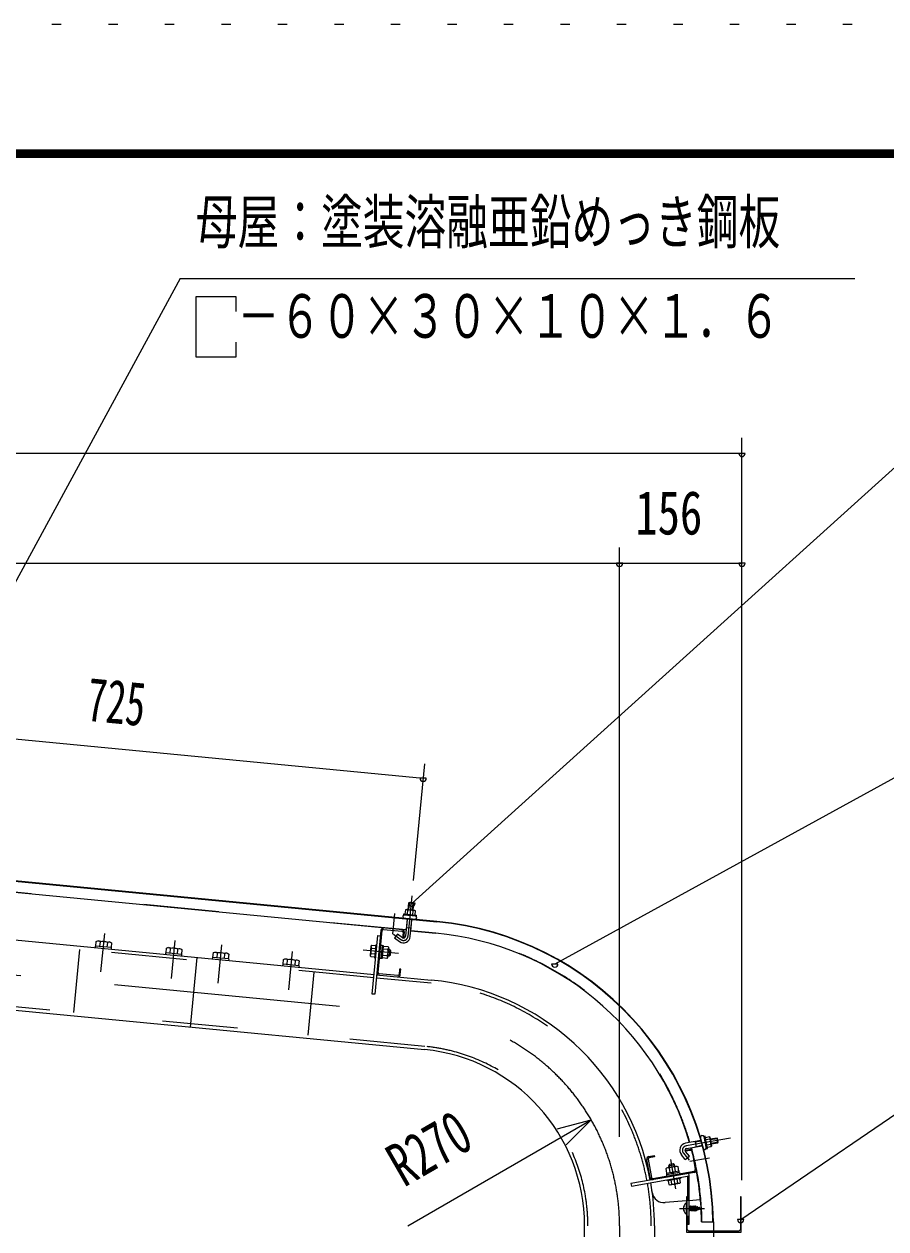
# Model space of a CAD drawing. Units: millimetres, scale not verified. Extents: x -25340 to 25344, y -10500 to 10500.
# Drawn here: x 18236 to 20981, y 6662 to 10500 of the extents above; entities that cross this region are included whole.
import ezdxf
from ezdxf.enums import TextEntityAlignment as Align

# ---------------------------------------------------------------- set-up
doc = ezdxf.new("R2010")
doc.units = ezdxf.units.MM
doc.header["$LTSCALE"] = 60
for name, pattern in [('USER2', [10, 4, -6]), ('USER3', [24, 12, -5, 2, -5]), ('USER4', [3, 0.5, -2.5])]:
    doc.linetypes.add(name, pattern=pattern)
for name, color, linetype, lineweight in [('0-6_2-02BOLD', 7, 'Continuous', 18), ('0-7_2-12HIDDEN', 3, 'USER2', 18), ('0-8_2-22CENTER', 3, 'USER3', 18), ('0-9_2-42THIN', 4, 'Continuous', 18), ('0-A_2-52DIM', 3, 'Continuous', 18), ('0-C_F-F1PAPER', 5, 'Continuous', 18), ('0-D_F-E_J_ADD', 5, 'USER4', 18)]:
    doc.layers.add(name, color=color, linetype=linetype, lineweight=lineweight)
doc.styles.add('ＭＳ ゴシック', font='')
doc.styles.get('ＭＳ ゴシック').set_extended_font_data('MS Gothic')

msp = doc.modelspace()

# ---------------------------------------------------------------- linework, layer by layer
at = {"layer": '0-6_2-02BOLD'}
for p, q in [((19550.89, 7641.83), (15627.29, 8019.63)), ((15668.72, 8014.38), (19550.77, 7640.58)), ((19452.73, 7613.6), (17663.51, 7785.89)), ((19457.06, 7664.92), (19458.28, 7677.67)), ((19474.44, 7676.11), (19473.21, 7663.37)), ((17554.57, 7645.68), (19350.77, 7472.73)), ((19456.21, 7649.69), (19450.92, 7594.78)), ((19465.85, 7593.34), (19471.14, 7648.25)), ((19363.47, 7479.54), (19376.32, 7612.92)), ((19380.68, 7616.52), (19439.41, 7610.87)), ((19453.62, 7622.85), (19468.55, 7621.41)), ((19467.67, 7612.17), (19547.3, 7604.5)), ((18477.46, 7577.15), (18475.99, 7561.98)), ((18500.42, 7559.63), (18501.88, 7574.8)), ((19355.9, 7567.79), (19359.88, 7567.41)), ((19362.75, 7597.15), (19370.71, 7596.38)), ((19371.83, 7566.26), (19375.81, 7565.88)), ((19380.55, 7562.93), (19394.99, 7561.53)), ((18701.45, 7555.58), (18699.98, 7540.41)), ((18724.41, 7538.06), (18725.87, 7553.23)), ((18786.37, 7527.07), (18765.02, 7305.35)), ((18850.76, 7541.21), (18849.29, 7526.04)), ((18873.72, 7523.69), (18875.18, 7538.86)), ((18887.63, 7522.35), (18887.16, 7517.37)), ((19352.96, 7537.3), (19341.01, 7538.45)), ((19342.81, 7557.13), (19354.76, 7555.98)), ((19371.9, 7525.31), (19376.88, 7524.84)), ((19378.75, 7544.25), (19373.29, 7539.75)), ((19379.23, 7549.22), (19373.77, 7544.73)), ((19377.85, 7534.91), (19392.29, 7533.52)), ((19394.09, 7552.19), (19379.65, 7553.58)), ((19400.86, 7552.16), (19398.94, 7532.26)), ((19073.25, 7504.47), (19074.72, 7519.64)), ((19099.14, 7517.29), (19097.68, 7502.12)), ((19111.36, 7516.12), (19109.89, 7500.95)), ((19111.6, 7500.78), (19111.12, 7495.8)), ((19358.72, 7471.96), (19532.92, 7455.19)), ((19425.8, 7469.52), (19367.07, 7475.18)), ((20420.15, 6948.36), (20407.54, 6946.13)), ((20445.8, 6937.03), (20443.19, 6951.8)), ((20358.87, 6912.56), (20342.13, 6909.61)), ((20391.6, 6943.65), (20342.8, 6935.05)), ((20345.73, 6918.43), (20396.18, 6927.32)), ((20363.57, 6908.92), (20373.75, 6851.21)), ((20377.21, 6923.98), (20374.27, 6940.59)), ((20410.36, 6930.14), (20422.98, 6932.37)), ((20229.97, 6825.86), (20219.72, 6883.96)), ((20223.66, 6884.66), (20233.91, 6826.55)), ((20341.99, 6883.49), (20329.47, 6898.42)), ((20238.54, 6823.31), (20370.51, 6846.58)), ((20290.09, 6856.27), (20292.61, 6841.98)), ((20297.79, 6837.82), (20301.85, 6843.61)), ((20302.72, 6838.69), (20306.77, 6844.48)), ((20311.09, 6845.24), (20308.57, 6859.53)), ((20321.05, 6847), (20321.93, 6842.07)), ((20323.65, 6842.37), (20324.34, 6838.44)), ((20353.35, 6831.36), (20353.35, 6752.53)), ((20299.04, 6805.53), (20296.95, 6817.36)), ((20315.43, 6820.62), (20317.52, 6808.79)), ((20349.6, 6752.53), (20349.6, 6830.7)), ((20353.35, 6752.98), (20390.16, 6756.3)), ((20345.35, 6752.26), (20278.12, 6746.21)), ((20345.35, 6745.23), (20344.3, 6745.23)), ((20354.6, 6726.98), (20355.85, 6720.03)), ((20355.25, 6721.53), (20354.6, 6724.42)), ((20359.75, 6735.03), (20358.55, 6735.03)), ((20363.05, 6721.53), (20360.35, 6733.53)), ((20361.25, 6720.03), (20360.65, 6721.53)), ((20363.05, 6721.53), (20362.45, 6720.03)), ((20363.05, 6721.53), (20366.05, 6721.53)), ((20365.15, 6735.03), (20367.85, 6720.03)), ((20368.45, 6721.53), (20371.45, 6721.53)), ((20372.05, 6720.03), (20369.35, 6735.03)), ((20379.55, 6731.85), (20382.25, 6724.29)), ((20384.95, 6729.69), (20385.55, 6731.07)), ((20387.85, 6728.53), (20390.35, 6727.53)), ((20390.35, 6727.53), (20388.73, 6726.89)), ((20348.35, 6702.53), (20354.6, 6702.53)), ((20393.85, 6684.84), (20431.35, 6684.84)), ((20021.18, 6109.93), (20021.18, 6672.43)), ((20243.92, 6672.43), (20243.92, 6109.93))]:
    msp.add_line(p, q, dxfattribs=at)
for points in [[(15730.01, 7821.37), (15721.83, 7814.62), (15701.92, 7607.82), (15708.66, 7599.64), (19511.57, 7233.46)], [(19481.3, 7662.59), (19482.52, 7675.34), (19480.48, 7676.79), (19452.49, 7679.49), (19450.2, 7678.45), (19448.97, 7665.7)], [(19459.02, 7678.86), (19461.13, 7700.79), (19476.06, 7699.35), (19473.95, 7677.43)], [(19476.06, 7699.35), (19474.93, 7700.72), (19462.49, 7701.92), (19461.13, 7700.79)], [(19372.33, 7613.31), (19352.73, 7409.75), (19344.77, 7410.52), (19362.74, 7597.15)], [(19440.58, 7590.08), (19424.71, 7601.39), (19416, 7589.18), (19431.87, 7577.86)], [(19443.01, 7606.5), (19441.38, 7589.58), (19445.36, 7589.19), (19446.99, 7606.11)], [(18513.86, 7553.31), (18514.34, 7558.29), (18462.08, 7563.32), (18461.6, 7558.35)], [(18463.78, 7563.16), (18465.24, 7578.33), (18469.35, 7580.2), (18510.41, 7576.25), (18514.1, 7573.62), (18512.63, 7558.45)], [(19338.67, 7532.28), (19341.69, 7563.64), (19343.7, 7566.47), (19355.66, 7565.32)], [(19355.9, 7567.79), (19351.83, 7525.49), (19355.8, 7525.11)], [(19375.81, 7565.88), (19371.73, 7523.57), (19367.75, 7523.95)], [(19376.88, 7524.84), (19380.62, 7563.65), (19375.64, 7564.13)], [(19394.99, 7561.53), (19396.43, 7558.36), (19393.42, 7527.01), (19391.39, 7524.18), (19376.95, 7525.57)], [(18737.85, 7531.75), (18738.32, 7536.72), (18686.07, 7541.75), (18685.59, 7536.78)], [(18687.77, 7541.59), (18689.23, 7556.76), (18693.34, 7558.64), (18734.4, 7554.68), (18738.08, 7552.06), (18736.62, 7536.89)], [(18887.63, 7522.35), (18835.38, 7527.38), (18834.9, 7522.4)], [(18837.08, 7527.21), (18838.54, 7542.38), (18842.65, 7544.26), (18883.71, 7540.31), (18887.39, 7537.68), (18885.93, 7522.51)], [(19061.04, 7505.65), (19062.5, 7520.82), (19066.62, 7522.69), (19107.68, 7518.74), (19111.36, 7516.12)], [(19352.06, 7527.96), (19340.11, 7529.12), (19338.67, 7532.28)], [(19393.96, 7532.74), (19398.94, 7532.26), (19403.03, 7535.63), (19404.23, 7548.07), (19400.86, 7552.16), (19395.88, 7552.64)], [(19111.6, 7500.78), (19059.34, 7505.81), (19058.86, 7500.83)], [(19434.15, 7472.73), (19435.78, 7489.65), (19431.79, 7490.03), (19430.16, 7473.12)], [(20406.13, 6954.13), (20418.74, 6956.35), (20420.35, 6954.43), (20425.24, 6926.74), (20424.38, 6924.38), (20411.77, 6922.15)], [(20424.1, 6933.2), (20445.8, 6937.03), (20446.82, 6938.47), (20444.64, 6950.79), (20443.19, 6951.8), (20421.5, 6947.97)], [(20342.14, 6909.61), (20341.43, 6913.55), (20358.18, 6916.5)], [(20341.99, 6883.49), (20354.93, 6894.34), (20342.4, 6909.27)], [(20226.21, 6893.23), (20242.95, 6896.18), (20243.64, 6892.24), (20226.91, 6889.29)], [(20308.01, 6866.28), (20303.67, 6869.32), (20291.36, 6867.14), (20288.31, 6862.8)], [(20371.21, 6842.64), (20168.87, 6806.96), (20170.26, 6799.08), (20354.74, 6831.61), (20353.35, 6839.49)], [(20283.37, 6840.35), (20280.85, 6854.64), (20283.52, 6856.88), (20314.54, 6862.35), (20317.81, 6861.16), (20320.33, 6846.87)], [(20323.65, 6842.37), (20281.79, 6834.99), (20282.48, 6831.06)], [(20283.52, 6835.3), (20282.65, 6840.23), (20321.05, 6847)], [(20308.87, 6861.35), (20308.01, 6866.28), (20288.31, 6862.8), (20289.19, 6857.88)], [(20326.43, 6826.62), (20327.12, 6822.68), (20285.26, 6815.3), (20284.57, 6819.24)], [(20287.71, 6815.73), (20289.8, 6803.9), (20293.07, 6802.71), (20324.09, 6808.19), (20326.76, 6810.42), (20324.67, 6822.25)], [(20344.3, 6745.23), (20344.3, 6709.83), (20345.35, 6709.83)], [(20354.6, 6702.53), (20354.6, 6752.53), (20348.35, 6752.53)], [(20368.75, 6733.53), (20365.75, 6733.53), (20368.45, 6721.53), (20367.85, 6720.03), (20366.65, 6720.03), (20363.95, 6735.03), (20363.35, 6733.53), (20360.35, 6733.53), (20359.75, 6735.03), (20362.45, 6720.03), (20361.25, 6720.03), (20358.55, 6735.03), (20357.95, 6733.53), (20354.95, 6733.53), (20354.6, 6734.41)], [(20354.6, 6733.64), (20357.05, 6720.03), (20357.65, 6721.53), (20354.95, 6733.53)], [(20357.05, 6720.03), (20355.85, 6720.03), (20355.25, 6721.53), (20354.6, 6721.53)], [(20357.95, 6733.53), (20360.65, 6721.53), (20357.65, 6721.53)], [(20366.65, 6720.03), (20366.05, 6721.53), (20363.35, 6733.53)], [(20363.95, 6735.03), (20365.15, 6735.03), (20365.75, 6733.53)], [(20370.55, 6735.03), (20369.35, 6735.03), (20368.75, 6733.53), (20371.45, 6721.53), (20372.05, 6720.03), (20373.25, 6720.03)], [(20373.85, 6721.53), (20373.25, 6720.03), (20370.55, 6735.03), (20371.15, 6733.53)], [(20384.65, 6725.25), (20384.05, 6723.39), (20382.85, 6722.91), (20380.15, 6733.22), (20379.55, 6731.85), (20376.55, 6733.05), (20375.95, 6734.91), (20374.75, 6735.03), (20374.15, 6733.53), (20371.15, 6733.53), (20373.85, 6721.53), (20375.35, 6721.53), (20376.85, 6722.13), (20374.15, 6733.53)], [(20374.75, 6735.03), (20377.45, 6720.76), (20376.85, 6722.13)], [(20377.45, 6720.76), (20378.65, 6721.24), (20375.95, 6734.91)], [(20376.55, 6733.05), (20379.25, 6723.09), (20378.65, 6721.24)], [(20379.25, 6723.09), (20382.25, 6724.29), (20382.85, 6722.91)], [(20384.05, 6723.39), (20381.35, 6732.75), (20380.15, 6733.22)], [(20387.65, 6726.45), (20384.95, 6729.69), (20381.88, 6730.92)], [(20381.95, 6730.89), (20384.65, 6725.25), (20387.63, 6726.44)], [(20353.35, 6702.53), (20353.35, 6676.98), (20349.6, 6676.98), (20349.6, 6702.53)]]:
    msp.add_lwpolyline(points, dxfattribs=at)
for points in [[(19484.66, 7658.25), (19444.85, 7662.08), (19445.22, 7666.06), (19485.04, 7662.23)], [(20412.42, 6918.44), (20405.48, 6957.84), (20401.54, 6957.14), (20408.48, 6917.75)], [(20345.35, 6765.03), (20345.35, 6652.53), (20520.35, 6652.53), (20520.35, 6765.03), (20517.35, 6765.03), (20517.35, 6660.53), (20512.35, 6655.53), (20353.35, 6655.53), (20348.35, 6660.53), (20348.35, 6765.03)], [(20388.25, 6725.07), (20389.45, 6725.55), (20386.75, 6730.59), (20385.55, 6731.07)]]:
    msp.add_lwpolyline(points, close=True, dxfattribs=at)
for centre, radius, start, end in [((19453.67, 7672.16), 7.19, 50.11574, 110.11574), ((19463.9, 7651.4), 26.87, 66.91203, 102.08795), ((19477.92, 7669.82), 7.19, 58.88425, 118.88425), ((19446.85, 7656.87), 5, 84.4998, 264.4998), ((19481.69, 7653.51), 5, 264.50061, 84.50061), ((19457.55, 6672.43), 972.62, 0.73094, 84.50003), ((19457.55, 6672.43), 973.88, 0.73001, 84.5), ((19380.3, 7612.54), 8, 84.4973, 174.4973), ((19380.3, 7612.54), 4, 84.4973, 174.4973), ((19439.03, 7606.88), 4, 354.5092, 84.50122), ((19439.03, 7606.88), 8, 354.50143, 84.50122), ((19457.55, 6672.43), 936.38, 16.43245, 84.5), ((18470.66, 7570.57), 9.46, 44.06885, 84.5), ((18486.58, 7543.93), 34.45, 63.6357, 105.3643), ((18507.3, 7567.04), 9.46, 84.5, 124.92831), ((19348.69, 7561.28), 7.19, 174.49905, 215.22588), ((19444.39, 7595.41), 21.56, 234.5, 354.5), ((19444.39, 7595.41), 6.57, 234.5, 354.5), ((18694.65, 7549), 9.46, 44.06885, 84.5), ((18710.57, 7522.37), 34.45, 63.6357, 105.3643), ((18731.29, 7545.47), 9.46, 84.5, 124.92831), ((18843.96, 7534.63), 9.46, 44.06885, 84.5), ((18859.88, 7507.99), 34.45, 63.6357, 105.3643), ((18880.59, 7531.1), 9.46, 84.5, 124.92831), ((19067.92, 7513.06), 9.46, 44.06885, 84.5), ((19345.98, 7533.26), 7.19, 133.77223, 174.49905), ((19366.2, 7545.45), 26.15, 153.47365, 195.52446), ((19368.89, 7545.19), 26.15, 333.47365, 15.52446), ((19386.42, 7529.37), 7.19, 354.49905, 35.22588), ((19389.12, 7557.39), 7.19, 313.77223, 354.49905), ((19083.84, 7486.43), 34.45, 63.6357, 105.3643), ((19104.56, 7509.53), 9.46, 84.5, 124.92831), ((19367.45, 7479.16), 8, 174.4973, 264.48845), ((19367.45, 7479.16), 4, 174.4973, 264.48845), ((19426.18, 7473.5), 8, 264.49953, 354.50208), ((19426.18, 7473.5), 4, 264.49953, 354.5092), ((19457.55, 6672.43), 786.38, 10.65315, 84.50005), ((19457.55, 6672.43), 563.62, 0, 84.50003), ((20396.11, 6953.64), 5.95, 10.01471, 190.01471), ((20413.61, 6951.33), 7.19, 335.62325, 35.62325), ((20396.34, 6935.91), 26.87, 352.41954, 27.59546), ((20346.7, 6912.89), 22.5, 99.99847, 220.00092), ((20346.7, 6912.89), 5.62, 100.00249, 220.00249), ((20359.57, 6908.62), 8, 75.34628, 100.00198), ((20359.57, 6908.62), 4, 14.67992, 100.00677), ((19457.55, 6672.43), 936.38, 0.75925, 15.39432), ((20403.91, 6919.48), 4.21, 190.00774, 10.00774), ((20417.84, 6927.34), 7.19, 344.39175, 44.39175), ((20227.59, 6885.35), 8, 100.00313, 190.00211), ((20227.59, 6885.35), 4, 100.00652, 190.00652), ((20286.42, 6850.09), 7.19, 59.27591, 100.00273), ((20303.58, 6833.86), 26.15, 78.97455, 121.02536), ((20314.14, 6854.98), 7.19, 100.00273, 140.72955), ((20369.81, 6850.52), 4, 280.00652, 10.00652), ((20369.81, 6850.52), 8, 280.00217, 340.37393), ((20237.85, 6827.24), 8, 190.01096, 280.00211), ((19457.55, 6672.43), 786.38, 0, 10.0701), ((19457.57, 6672.34), 786.38, 7.7531, 10.07008), ((20237.85, 6827.24), 4, 190.01537, 280.00652), ((20293.48, 6810.08), 7.19, 280.00273, 320.72955), ((20304.04, 6831.2), 26.15, 258.97455, 301.02536), ((20321.19, 6814.97), 7.19, 239.27591, 280.00273), ((20273.91, 6783.48), 37.5, 187.75275, 276.44838), ((20359.15, 6727.53), 23.1, 129.98303, 230.0168), ((20347.6, 6727.53), 11.55, 137.75334, 222.24648)]:
    msp.add_arc(centre, radius, start, end, dxfattribs=at)
at = {"layer": '0-7_2-12HIDDEN'}
for p, q in [((19452.85, 7614.85), (17663.63, 7787.13)), ((19512.58, 7243.91), (15722.11, 7608.89)), ((19349.75, 7462.27), (17553.57, 7635.23)), ((19467.79, 7613.41), (19547.42, 7605.74)), ((18412.09, 7552.56), (18392.75, 7351.74)), ((19158.64, 7480.68), (19139.3, 7279.85)), ((19531.91, 7444.74), (19357.72, 7461.51)), ((20031.67, 6109.93), (20031.67, 6672.43)), ((20233.42, 6109.93), (20233.42, 6672.43))]:
    msp.add_line(p, q, dxfattribs=at)
for radius, start, end in [(937.62, 16.42381, 84.5), (775.88, 10.662, 84.50003), (574.12, 0, 84.50003), (937.62, 0.75822, 15.3871), (775.88, 0, 10.07104)]:
    msp.add_arc((19457.55, 6672.43), radius, start, end, dxfattribs=at)
at = {"layer": '0-8_2-22CENTER'}
for p, q in [((15657.12, 7716.49), (19522.24, 7344.33)), ((19470.79, 7722.86), (19458.39, 7594.06)), ((19415.22, 7667.44), (19408.85, 7601.25)), ((18480.54, 7481.17), (18492.28, 7603.11)), ((19412.31, 7601.02), (19436.22, 7583.97)), ((18716.27, 7581.54), (18704.53, 7459.6)), ((18853.84, 7445.23), (18865.58, 7567.17)), ((19089.54, 7545.6), (19077.8, 7423.66)), ((19428.52, 7539.45), (19315.29, 7550.36)), ((20486.34, 6951.79), (20344.26, 6926.73)), ((20294.88, 6883.19), (20311.29, 6790.04)), ((20335.94, 6903.85), (20354.81, 6881.35)), ((20356.43, 6878.11), (20418.74, 6889.09)), ((20323.12, 6727.53), (20403.05, 6727.53)), ((20132.55, 6672.43), (20132.55, -895.01))]:
    msp.add_line(p, q, dxfattribs=at)
msp.add_lwpolyline([(20432.06, 6684.84), (20432.06, 1379.52), (20665.24, 1294.65)], dxfattribs=at)
for centre, radius, start, end in [((19444.39, 7595.41), 14.06, 234.5, 354.5), ((19457.55, 6672.43), 675, 0, 84.50003), ((20346.7, 6912.89), 14.06, 100.00238, 219.99998)]:
    msp.add_arc(centre, radius, start, end, dxfattribs=at)
at = {"layer": '0-9_2-42THIN'}
for p, q in [((19462.49, 7701.92), (19460.26, 7678.75)), ((19472.71, 7677.55), (19474.93, 7700.72)), ((19454.87, 7622.73), (19457.45, 7649.56)), ((19469.9, 7648.37), (19467.31, 7621.53)), ((19453.17, 7618.2), (19454.87, 7622.73)), ((19467.31, 7621.53), (19468.11, 7616.77)), ((19394.21, 7535.22), (19401.67, 7534.5)), ((19403.11, 7549.43), (19395.64, 7550.15)), ((20421.72, 6946.73), (20444.64, 6950.79)), ((20374.54, 6939.09), (20368.68, 6939.6)), ((20392.02, 6942.18), (20374.54, 6939.1)), ((20446.81, 6938.47), (20423.88, 6934.43)), ((20290.34, 6865.7), (20291.64, 6858.31)), ((20306.42, 6860.92), (20305.11, 6868.3))]:
    msp.add_line(p, q, dxfattribs=at)
msp.add_lwpolyline([(20371.61, 6922.99), (20376.94, 6925.48), (20395.78, 6928.8)], dxfattribs=at)
at = {"layer": '0-A_2-52DIM'}
for p, q in [((18732.55, 9689.93), (17628.67, 7656.37)), ((18732.55, 9689.93), (20882.55, 9689.93)), ((21182.55, 9244.93), (19471.48, 7699.55)), ((20522.55, 6817.44), (20522.55, 9182.47)), ((20522.55, 9132.46), (15522.55, 9132.46)), ((20532.55, 9132.46), (20512.55, 9132.46)), ((20132.55, 6955.97), (20132.55, 8832.47)), ((15522.55, 8782.47), (20522.55, 8782.47)), ((20142.55, 8782.47), (20122.55, 8782.47)), ((20532.55, 8782.47), (20512.55, 8782.47)), ((15572.63, 8477.09), (19506.93, 8098.25)), ((19511.27, 8143.3), (19475.58, 7772.64)), ((19516.93, 8098.25), (19496.93, 8098.25)), ((19481.48, 7699.55), (19461.48, 7699.55)), ((19936.26, 7506.15), (19916.26, 7506.15)), ((19933.45, 6980.81), (20042.12, 7009.93)), ((20528.61, 6692.54), (20508.61, 6692.54))]:
    msp.add_line(p, q, dxfattribs=at)
for points in [[(18911.33, 9584.56), (18911.33, 9631.37), (18782.55, 9631.37), (18782.55, 9439.93)], [(18782.55, 9439.93), (18911.33, 9439.93), (18911.33, 9486.75)], [(23782.55, 8194.93), (21182.55, 8194.93), (19926.25, 7506.15)], [(20518.61, 6692.54), (21182.55, 7144.93), (22882.55, 7144.93)], [(19457.55, 6672.43), (20042.12, 7009.93), (19962.56, 6930.38)]]:
    msp.add_lwpolyline(points, dxfattribs=at)
for centre in [(20522.55, 9132.46), (20132.55, 8782.47), (20522.55, 8782.47), (19506.93, 8098.25), (19471.48, 7699.55), (19926.26, 7506.15), (20518.61, 6692.54)]:
    msp.add_arc(centre, 10, 180, 0, dxfattribs=at)
at = {"layer": '0-C_F-F1PAPER'}
for points in [[(24843.96, -10000), (-3856.04, -10000), (-3856.04, 10100), (24843.96, 10100)], [(24841.46, -9997.5), (24841.46, 10097.5), (-3853.54, 10097.5), (-3853.54, -9997.5)], [(24838.96, -9995), (24838.96, 10095), (-3851.04, 10095), (-3851.04, -9995)], [(24836.46, -9992.5), (-3848.54, -9992.5), (-3848.54, 10092.5), (24836.46, 10092.5)], [(24833.96, -9990), (24833.96, 10090), (-3846.04, 10090), (-3846.04, -9990)], [(24831.46, -9987.5), (-3843.54, -9987.5), (-3843.54, 10087.5), (24831.46, 10087.5)], [(24828.96, -9985), (24828.96, 10085), (-3841.04, 10085), (-3841.04, -9985)], [(24826.46, -9982.5), (-3838.54, -9982.5), (-3838.54, 10082.5), (24826.46, 10082.5)], [(24823.96, -9980), (-3836.04, -9980), (-3836.04, 10080), (24823.96, 10080)], [(24821.46, -9977.5), (-3833.54, -9977.5), (-3833.54, 10077.5), (24821.46, 10077.5)], [(24818.96, -9975), (24818.96, 10075), (-3831.04, 10075), (-3831.04, -9975)]]:
    msp.add_lwpolyline(points, close=True, dxfattribs=at)
at = {"layer": '0-D_F-E_J_ADD'}
msp.add_lwpolyline([(25343.96, -10500), (-4356.04, -10500), (-4356.04, 10500), (25343.96, 10500)], close=True, dxfattribs=at)

# ---------------------------------------------------------------- texts
at = {"layer": '0-A_2-52DIM', "color": 7, "style": 'ＭＳ ゴシック'}
for s, width, p in [('母屋：塗装溶融亜鉛めっき鋼板', 0.7, (18782.55, 9758.93)), ('\u3000－６０×３０×１０×１．６', 0.7, (18782.55, 9458.93)), ('156', 0.75, (20182.8, 8832.46))]:
    msp.add_text(s, height=139.3, dxfattribs=dict(at, width=width)).set_placement(p, align=Align.BOTTOM_LEFT)
for s, rotation, width, p in [('725', 354.501, 0.65, (18427.06, 8239.9)), ('R270', 30, 0.7, (19466.35, 6757.19))]:
    msp.add_text(s, height=139.3, rotation=rotation, dxfattribs=dict(at, width=width)).set_placement(p, align=Align.BOTTOM_LEFT)

doc.saveas('drawing.dxf')
